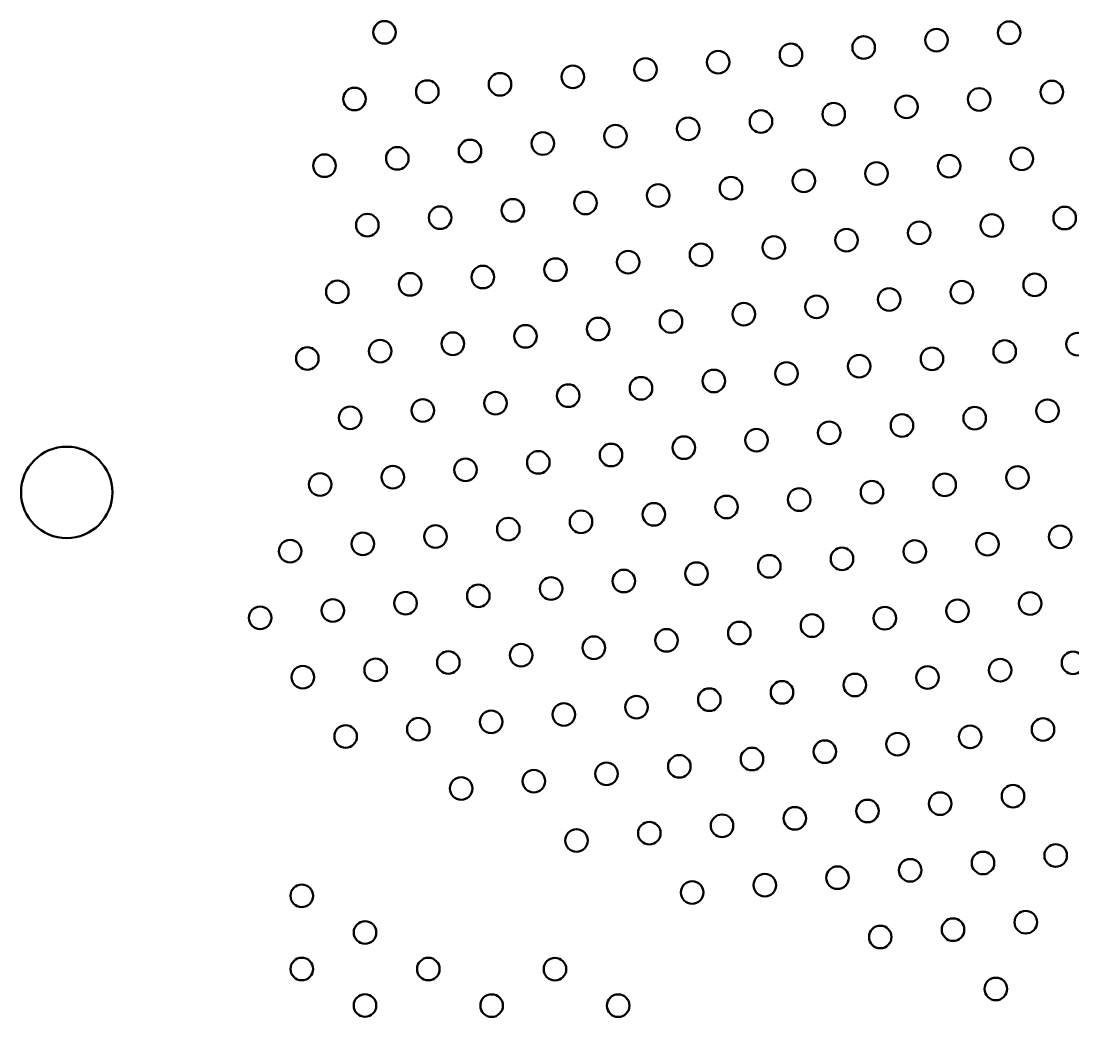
# Model space of a CAD drawing. Header units: inches. Extents: x 17.1 to 30.9, y 2 to 10.
# Drawn here: x 23.902 to 26.168, y 4.853 to 6.998 of the extents above; entities that cross this region are included whole.
import ezdxf

# ---------------------------------------------------------------- set-up
doc = ezdxf.new("R2010")
doc.units = ezdxf.units.IN
doc.header["$MEASUREMENT"] = 0
doc.layers.add('Visible', color=7, linetype='Continuous', lineweight=0)

# ---------------------------------------------------------------- blocks, each defined once
blk = doc.blocks.new('Block_2525')
at = {"layer": 'Visible', "color": 7, "lineweight": 50}
blk.add_circle((26.0012, 4.9137), 0.0243, dxfattribs=at)
blk = doc.blocks.new('Block_2526')
at = {"layer": 'Visible', "color": 7, "lineweight": 50}
blk.add_circle((25.7525, 5.0256), 0.0243, dxfattribs=at)
blk = doc.blocks.new('Block_2527')
at = {"layer": 'Visible', "color": 7, "lineweight": 50}
blk.add_circle((25.9092, 5.0414), 0.0243, dxfattribs=at)
blk = doc.blocks.new('Block_2528')
at = {"layer": 'Visible', "color": 7, "lineweight": 50}
blk.add_circle((26.0658, 5.0573), 0.0243, dxfattribs=at)
blk = doc.blocks.new('Block_2537')
at = {"layer": 'Visible', "color": 7, "lineweight": 50}
blk.add_circle((25.3471, 5.1216), 0.0243, dxfattribs=at)
blk = doc.blocks.new('Block_2538')
at = {"layer": 'Visible', "color": 7, "lineweight": 50}
blk.add_circle((25.5037, 5.1374), 0.0243, dxfattribs=at)
blk = doc.blocks.new('Block_2539')
at = {"layer": 'Visible', "color": 7, "lineweight": 50}
blk.add_circle((25.6604, 5.1533), 0.0243, dxfattribs=at)
blk = doc.blocks.new('Block_2540')
at = {"layer": 'Visible', "color": 7, "lineweight": 50}
blk.add_circle((25.8171, 5.1692), 0.0243, dxfattribs=at)
blk = doc.blocks.new('Block_2541')
at = {"layer": 'Visible', "color": 7, "lineweight": 50}
blk.add_circle((25.9738, 5.185), 0.0243, dxfattribs=at)
blk = doc.blocks.new('Block_2542')
at = {"layer": 'Visible', "color": 7, "lineweight": 50}
blk.add_circle((26.1304, 5.2009), 0.0243, dxfattribs=at)
blk = doc.blocks.new('Block_2551')
at = {"layer": 'Visible', "color": 7, "lineweight": 50}
blk.add_circle((25.0983, 5.2335), 0.0243, dxfattribs=at)
blk = doc.blocks.new('Block_2552')
at = {"layer": 'Visible', "color": 7, "lineweight": 50}
blk.add_circle((25.255, 5.2493), 0.0243, dxfattribs=at)
blk = doc.blocks.new('Block_2553')
at = {"layer": 'Visible', "color": 7, "lineweight": 50}
blk.add_circle((25.4116, 5.2652), 0.0243, dxfattribs=at)
blk = doc.blocks.new('Block_2554')
at = {"layer": 'Visible', "color": 7, "lineweight": 50}
blk.add_circle((25.5683, 5.2811), 0.0243, dxfattribs=at)
blk = doc.blocks.new('Block_2555')
at = {"layer": 'Visible', "color": 7, "lineweight": 50}
blk.add_circle((25.725, 5.2969), 0.0243, dxfattribs=at)
blk = doc.blocks.new('Block_2556')
at = {"layer": 'Visible', "color": 7, "lineweight": 50}
blk.add_circle((25.8817, 5.3128), 0.0243, dxfattribs=at)
blk = doc.blocks.new('Block_2557')
at = {"layer": 'Visible', "color": 7, "lineweight": 50}
blk.add_circle((26.0384, 5.3287), 0.0243, dxfattribs=at)
blk = doc.blocks.new('Block_2567')
at = {"layer": 'Visible', "color": 7, "lineweight": 50}
blk.add_circle((24.8495, 5.3454), 0.0243, dxfattribs=at)
blk = doc.blocks.new('Block_2568')
at = {"layer": 'Visible', "color": 7, "lineweight": 50}
blk.add_circle((25.0062, 5.3612), 0.0243, dxfattribs=at)
blk = doc.blocks.new('Block_2569')
at = {"layer": 'Visible', "color": 7, "lineweight": 50}
blk.add_circle((25.1629, 5.3771), 0.0243, dxfattribs=at)
blk = doc.blocks.new('Block_2570')
at = {"layer": 'Visible', "color": 7, "lineweight": 50}
blk.add_circle((25.3196, 5.393), 0.0243, dxfattribs=at)
blk = doc.blocks.new('Block_2571')
at = {"layer": 'Visible', "color": 7, "lineweight": 50}
blk.add_circle((25.4762, 5.4088), 0.0243, dxfattribs=at)
blk = doc.blocks.new('Block_2572')
at = {"layer": 'Visible', "color": 7, "lineweight": 50}
blk.add_circle((25.6329, 5.4247), 0.0243, dxfattribs=at)
blk = doc.blocks.new('Block_2573')
at = {"layer": 'Visible', "color": 7, "lineweight": 50}
blk.add_circle((25.7896, 5.4406), 0.0243, dxfattribs=at)
blk = doc.blocks.new('Block_2574')
at = {"layer": 'Visible', "color": 7, "lineweight": 50}
blk.add_circle((25.9463, 5.4564), 0.0243, dxfattribs=at)
blk = doc.blocks.new('Block_2575')
at = {"layer": 'Visible', "color": 7, "lineweight": 50}
blk.add_circle((26.103, 5.4723), 0.0243, dxfattribs=at)
blk = doc.blocks.new('Block_2585')
at = {"layer": 'Visible', "color": 7, "lineweight": 50}
blk.add_circle((24.6008, 5.4572), 0.0243, dxfattribs=at)
blk = doc.blocks.new('Block_2586')
at = {"layer": 'Visible', "color": 7, "lineweight": 50}
blk.add_circle((24.7575, 5.4731), 0.0243, dxfattribs=at)
blk = doc.blocks.new('Block_2587')
at = {"layer": 'Visible', "color": 7, "lineweight": 50}
blk.add_circle((24.9141, 5.489), 0.0243, dxfattribs=at)
blk = doc.blocks.new('Block_2588')
at = {"layer": 'Visible', "color": 7, "lineweight": 50}
blk.add_circle((25.0708, 5.5048), 0.0243, dxfattribs=at)
blk = doc.blocks.new('Block_2589')
at = {"layer": 'Visible', "color": 7, "lineweight": 50}
blk.add_circle((25.2275, 5.5207), 0.0243, dxfattribs=at)
blk = doc.blocks.new('Block_2590')
at = {"layer": 'Visible', "color": 7, "lineweight": 50}
blk.add_circle((25.3842, 5.5366), 0.0243, dxfattribs=at)
blk = doc.blocks.new('Block_2591')
at = {"layer": 'Visible', "color": 7, "lineweight": 50}
blk.add_circle((25.5408, 5.5524), 0.0243, dxfattribs=at)
blk = doc.blocks.new('Block_2592')
at = {"layer": 'Visible', "color": 7, "lineweight": 50}
blk.add_circle((25.6975, 5.5683), 0.0243, dxfattribs=at)
blk = doc.blocks.new('Block_2593')
at = {"layer": 'Visible', "color": 7, "lineweight": 50}
blk.add_circle((25.8542, 5.5842), 0.0243, dxfattribs=at)
blk = doc.blocks.new('Block_2594')
at = {"layer": 'Visible', "color": 7, "lineweight": 50}
blk.add_circle((26.0109, 5.6), 0.0243, dxfattribs=at)
blk = doc.blocks.new('Block_2595')
at = {"layer": 'Visible', "color": 7, "lineweight": 50}
blk.add_circle((26.1676, 5.6159), 0.0243, dxfattribs=at)
blk = doc.blocks.new('Block_2605')
at = {"layer": 'Visible', "color": 7, "lineweight": 50}
blk.add_circle((24.5087, 5.585), 0.0243, dxfattribs=at)
blk = doc.blocks.new('Block_2606')
at = {"layer": 'Visible', "color": 7, "lineweight": 50}
blk.add_circle((24.6654, 5.6009), 0.0243, dxfattribs=at)
blk = doc.blocks.new('Block_2607')
at = {"layer": 'Visible', "color": 7, "lineweight": 50}
blk.add_circle((24.822, 5.6167), 0.0243, dxfattribs=at)
blk = doc.blocks.new('Block_2608')
at = {"layer": 'Visible', "color": 7, "lineweight": 50}
blk.add_circle((24.9787, 5.6326), 0.0243, dxfattribs=at)
blk = doc.blocks.new('Block_2609')
at = {"layer": 'Visible', "color": 7, "lineweight": 50}
blk.add_circle((25.1354, 5.6485), 0.0243, dxfattribs=at)
blk = doc.blocks.new('Block_2610')
at = {"layer": 'Visible', "color": 7, "lineweight": 50}
blk.add_circle((25.2921, 5.6643), 0.0243, dxfattribs=at)
blk = doc.blocks.new('Block_2611')
at = {"layer": 'Visible', "color": 7, "lineweight": 50}
blk.add_circle((25.4488, 5.6802), 0.0243, dxfattribs=at)
blk = doc.blocks.new('Block_2612')
at = {"layer": 'Visible', "color": 7, "lineweight": 50}
blk.add_circle((25.6054, 5.6961), 0.0243, dxfattribs=at)
blk = doc.blocks.new('Block_2613')
at = {"layer": 'Visible', "color": 7, "lineweight": 50}
blk.add_circle((25.7621, 5.7119), 0.0243, dxfattribs=at)
blk = doc.blocks.new('Block_2614')
at = {"layer": 'Visible', "color": 7, "lineweight": 50}
blk.add_circle((25.9188, 5.7278), 0.0243, dxfattribs=at)
blk = doc.blocks.new('Block_2615')
at = {"layer": 'Visible', "color": 7, "lineweight": 50}
blk.add_circle((26.0755, 5.7437), 0.0243, dxfattribs=at)
blk = doc.blocks.new('Block_2626')
at = {"layer": 'Visible', "color": 7, "lineweight": 50}
blk.add_circle((24.4166, 5.7127), 0.0243, dxfattribs=at)
blk = doc.blocks.new('Block_2627')
at = {"layer": 'Visible', "color": 7, "lineweight": 50}
blk.add_circle((24.5733, 5.7286), 0.0243, dxfattribs=at)
blk = doc.blocks.new('Block_2628')
at = {"layer": 'Visible', "color": 7, "lineweight": 50}
blk.add_circle((24.73, 5.7445), 0.0243, dxfattribs=at)
blk = doc.blocks.new('Block_2629')
at = {"layer": 'Visible', "color": 7, "lineweight": 50}
blk.add_circle((24.8866, 5.7603), 0.0243, dxfattribs=at)
blk = doc.blocks.new('Block_2630')
at = {"layer": 'Visible', "color": 7, "lineweight": 50}
blk.add_circle((25.0433, 5.7762), 0.0243, dxfattribs=at)
blk = doc.blocks.new('Block_2631')
at = {"layer": 'Visible', "color": 7, "lineweight": 50}
blk.add_circle((25.2, 5.7921), 0.0243, dxfattribs=at)
blk = doc.blocks.new('Block_2632')
at = {"layer": 'Visible', "color": 7, "lineweight": 50}
blk.add_circle((25.3567, 5.808), 0.0243, dxfattribs=at)
blk = doc.blocks.new('Block_2633')
at = {"layer": 'Visible', "color": 7, "lineweight": 50}
blk.add_circle((25.5134, 5.8238), 0.0243, dxfattribs=at)
blk = doc.blocks.new('Block_2634')
at = {"layer": 'Visible', "color": 7, "lineweight": 50}
blk.add_circle((25.67, 5.8397), 0.0243, dxfattribs=at)
blk = doc.blocks.new('Block_2635')
at = {"layer": 'Visible', "color": 7, "lineweight": 50}
blk.add_circle((25.8267, 5.8556), 0.0243, dxfattribs=at)
blk = doc.blocks.new('Block_2636')
at = {"layer": 'Visible', "color": 7, "lineweight": 50}
blk.add_circle((25.9834, 5.8714), 0.0243, dxfattribs=at)
blk = doc.blocks.new('Block_2637')
at = {"layer": 'Visible', "color": 7, "lineweight": 50}
blk.add_circle((26.1401, 5.8873), 0.0243, dxfattribs=at)
blk = doc.blocks.new('Block_2648')
at = {"layer": 'Visible', "color": 7, "lineweight": 50}
blk.add_circle((24.4812, 5.8564), 0.0243, dxfattribs=at)
blk = doc.blocks.new('Block_2649')
at = {"layer": 'Visible', "color": 7, "lineweight": 50}
blk.add_circle((24.6379, 5.8722), 0.0243, dxfattribs=at)
blk = doc.blocks.new('Block_2650')
at = {"layer": 'Visible', "color": 7, "lineweight": 50}
blk.add_circle((24.7946, 5.8881), 0.0243, dxfattribs=at)
blk = doc.blocks.new('Block_2651')
at = {"layer": 'Visible', "color": 7, "lineweight": 50}
blk.add_circle((24.9512, 5.904), 0.0243, dxfattribs=at)
blk = doc.blocks.new('Block_2652')
at = {"layer": 'Visible', "color": 7, "lineweight": 50}
blk.add_circle((25.1079, 5.9198), 0.0243, dxfattribs=at)
blk = doc.blocks.new('Block_2653')
at = {"layer": 'Visible', "color": 7, "lineweight": 50}
blk.add_circle((25.2646, 5.9357), 0.0243, dxfattribs=at)
blk = doc.blocks.new('Block_2654')
at = {"layer": 'Visible', "color": 7, "lineweight": 50}
blk.add_circle((25.4213, 5.9516), 0.0243, dxfattribs=at)
blk = doc.blocks.new('Block_2655')
at = {"layer": 'Visible', "color": 7, "lineweight": 50}
blk.add_circle((25.578, 5.9674), 0.0243, dxfattribs=at)
blk = doc.blocks.new('Block_2656')
at = {"layer": 'Visible', "color": 7, "lineweight": 50}
blk.add_circle((25.7346, 5.9833), 0.0243, dxfattribs=at)
blk = doc.blocks.new('Block_2657')
at = {"layer": 'Visible', "color": 7, "lineweight": 50}
blk.add_circle((25.8913, 5.9992), 0.0243, dxfattribs=at)
blk = doc.blocks.new('Block_2658')
at = {"layer": 'Visible', "color": 7, "lineweight": 50}
blk.add_circle((26.048, 6.015), 0.0243, dxfattribs=at)
blk = doc.blocks.new('Block_2670')
at = {"layer": 'Visible', "color": 7, "lineweight": 50}
blk.add_circle((24.5458, 6), 0.0243, dxfattribs=at)
blk = doc.blocks.new('Block_2671')
at = {"layer": 'Visible', "color": 7, "lineweight": 50}
blk.add_circle((24.7025, 6.0159), 0.0243, dxfattribs=at)
blk = doc.blocks.new('Block_2672')
at = {"layer": 'Visible', "color": 7, "lineweight": 50}
blk.add_circle((24.8592, 6.0317), 0.0243, dxfattribs=at)
blk = doc.blocks.new('Block_2673')
at = {"layer": 'Visible', "color": 7, "lineweight": 50}
blk.add_circle((25.0158, 6.0476), 0.0243, dxfattribs=at)
blk = doc.blocks.new('Block_2674')
at = {"layer": 'Visible', "color": 7, "lineweight": 50}
blk.add_circle((25.1725, 6.0635), 0.0243, dxfattribs=at)
blk = doc.blocks.new('Block_2675')
at = {"layer": 'Visible', "color": 7, "lineweight": 50}
blk.add_circle((25.3292, 6.0793), 0.0243, dxfattribs=at)
blk = doc.blocks.new('Block_2676')
at = {"layer": 'Visible', "color": 7, "lineweight": 50}
blk.add_circle((25.4859, 6.0952), 0.0243, dxfattribs=at)
blk = doc.blocks.new('Block_2677')
at = {"layer": 'Visible', "color": 7, "lineweight": 50}
blk.add_circle((25.6426, 6.1111), 0.0243, dxfattribs=at)
blk = doc.blocks.new('Block_2678')
at = {"layer": 'Visible', "color": 7, "lineweight": 50}
blk.add_circle((25.7992, 6.1269), 0.0243, dxfattribs=at)
blk = doc.blocks.new('Block_2679')
at = {"layer": 'Visible', "color": 7, "lineweight": 50}
blk.add_circle((25.9559, 6.1428), 0.0243, dxfattribs=at)
blk = doc.blocks.new('Block_2680')
at = {"layer": 'Visible', "color": 7, "lineweight": 50}
blk.add_circle((26.1126, 6.1587), 0.0243, dxfattribs=at)
blk = doc.blocks.new('Block_2692')
at = {"layer": 'Visible', "color": 7, "lineweight": 50}
blk.add_circle((24.6104, 6.1436), 0.0243, dxfattribs=at)
blk = doc.blocks.new('Block_2693')
at = {"layer": 'Visible', "color": 7, "lineweight": 50}
blk.add_circle((24.7671, 6.1595), 0.0243, dxfattribs=at)
blk = doc.blocks.new('Block_2694')
at = {"layer": 'Visible', "color": 7, "lineweight": 50}
blk.add_circle((24.9238, 6.1753), 0.0243, dxfattribs=at)
blk = doc.blocks.new('Block_2695')
at = {"layer": 'Visible', "color": 7, "lineweight": 50}
blk.add_circle((25.0804, 6.1912), 0.0243, dxfattribs=at)
blk = doc.blocks.new('Block_2696')
at = {"layer": 'Visible', "color": 7, "lineweight": 50}
blk.add_circle((25.2371, 6.2071), 0.0243, dxfattribs=at)
blk = doc.blocks.new('Block_2697')
at = {"layer": 'Visible', "color": 7, "lineweight": 50}
blk.add_circle((25.3938, 6.2229), 0.0243, dxfattribs=at)
blk = doc.blocks.new('Block_2698')
at = {"layer": 'Visible', "color": 7, "lineweight": 50}
blk.add_circle((25.5505, 6.2388), 0.0243, dxfattribs=at)
blk = doc.blocks.new('Block_2699')
at = {"layer": 'Visible', "color": 7, "lineweight": 50}
blk.add_circle((25.7072, 6.2547), 0.0243, dxfattribs=at)
blk = doc.blocks.new('Block_2700')
at = {"layer": 'Visible', "color": 7, "lineweight": 50}
blk.add_circle((25.8638, 6.2705), 0.0243, dxfattribs=at)
blk = doc.blocks.new('Block_2701')
at = {"layer": 'Visible', "color": 7, "lineweight": 50}
blk.add_circle((26.0205, 6.2864), 0.0243, dxfattribs=at)
blk = doc.blocks.new('Block_2702')
at = {"layer": 'Visible', "color": 7, "lineweight": 50}
blk.add_circle((26.1772, 6.3023), 0.0243, dxfattribs=at)
blk = doc.blocks.new('Block_2714')
at = {"layer": 'Visible', "color": 7, "lineweight": 50}
blk.add_circle((24.5183, 6.2714), 0.0243, dxfattribs=at)
blk = doc.blocks.new('Block_2715')
at = {"layer": 'Visible', "color": 7, "lineweight": 50}
blk.add_circle((24.675, 6.2872), 0.0243, dxfattribs=at)
blk = doc.blocks.new('Block_2716')
at = {"layer": 'Visible', "color": 7, "lineweight": 50}
blk.add_circle((24.8317, 6.3031), 0.0243, dxfattribs=at)
blk = doc.blocks.new('Block_2717')
at = {"layer": 'Visible', "color": 7, "lineweight": 50}
blk.add_circle((24.9884, 6.319), 0.0243, dxfattribs=at)
blk = doc.blocks.new('Block_2718')
at = {"layer": 'Visible', "color": 7, "lineweight": 50}
blk.add_circle((25.145, 6.3348), 0.0243, dxfattribs=at)
blk = doc.blocks.new('Block_2719')
at = {"layer": 'Visible', "color": 7, "lineweight": 50}
blk.add_circle((25.3017, 6.3507), 0.0243, dxfattribs=at)
blk = doc.blocks.new('Block_2720')
at = {"layer": 'Visible', "color": 7, "lineweight": 50}
blk.add_circle((25.4584, 6.3666), 0.0243, dxfattribs=at)
blk = doc.blocks.new('Block_2721')
at = {"layer": 'Visible', "color": 7, "lineweight": 50}
blk.add_circle((25.6151, 6.3824), 0.0243, dxfattribs=at)
blk = doc.blocks.new('Block_2722')
at = {"layer": 'Visible', "color": 7, "lineweight": 50}
blk.add_circle((25.7718, 6.3983), 0.0243, dxfattribs=at)
blk = doc.blocks.new('Block_2723')
at = {"layer": 'Visible', "color": 7, "lineweight": 50}
blk.add_circle((25.9284, 6.4142), 0.0243, dxfattribs=at)
blk = doc.blocks.new('Block_2724')
at = {"layer": 'Visible', "color": 7, "lineweight": 50}
blk.add_circle((26.0851, 6.43), 0.0243, dxfattribs=at)
blk = doc.blocks.new('Block_2737')
at = {"layer": 'Visible', "color": 7, "lineweight": 50}
blk.add_circle((24.5829, 6.415), 0.0243, dxfattribs=at)
blk = doc.blocks.new('Block_2738')
at = {"layer": 'Visible', "color": 7, "lineweight": 50}
blk.add_circle((24.7396, 6.4309), 0.0243, dxfattribs=at)
blk = doc.blocks.new('Block_2739')
at = {"layer": 'Visible', "color": 7, "lineweight": 50}
blk.add_circle((24.8963, 6.4467), 0.0243, dxfattribs=at)
blk = doc.blocks.new('Block_2740')
at = {"layer": 'Visible', "color": 7, "lineweight": 50}
blk.add_circle((25.053, 6.4626), 0.0243, dxfattribs=at)
blk = doc.blocks.new('Block_2741')
at = {"layer": 'Visible', "color": 7, "lineweight": 50}
blk.add_circle((25.2096, 6.4785), 0.0243, dxfattribs=at)
blk = doc.blocks.new('Block_2742')
at = {"layer": 'Visible', "color": 7, "lineweight": 50}
blk.add_circle((25.3663, 6.4943), 0.0243, dxfattribs=at)
blk = doc.blocks.new('Block_2743')
at = {"layer": 'Visible', "color": 7, "lineweight": 50}
blk.add_circle((25.523, 6.5102), 0.0243, dxfattribs=at)
blk = doc.blocks.new('Block_2744')
at = {"layer": 'Visible', "color": 7, "lineweight": 50}
blk.add_circle((25.6797, 6.5261), 0.0243, dxfattribs=at)
blk = doc.blocks.new('Block_2745')
at = {"layer": 'Visible', "color": 7, "lineweight": 50}
blk.add_circle((25.8364, 6.5419), 0.0243, dxfattribs=at)
blk = doc.blocks.new('Block_2746')
at = {"layer": 'Visible', "color": 7, "lineweight": 50}
blk.add_circle((25.993, 6.5578), 0.0243, dxfattribs=at)
blk = doc.blocks.new('Block_2747')
at = {"layer": 'Visible', "color": 7, "lineweight": 50}
blk.add_circle((26.1497, 6.5737), 0.0243, dxfattribs=at)
blk = doc.blocks.new('Block_2760')
at = {"layer": 'Visible', "color": 7, "lineweight": 50}
blk.add_circle((24.6475, 6.5586), 0.0243, dxfattribs=at)
blk = doc.blocks.new('Block_2761')
at = {"layer": 'Visible', "color": 7, "lineweight": 50}
blk.add_circle((24.8042, 6.5745), 0.0243, dxfattribs=at)
blk = doc.blocks.new('Block_2762')
at = {"layer": 'Visible', "color": 7, "lineweight": 50}
blk.add_circle((24.9609, 6.5903), 0.0243, dxfattribs=at)
blk = doc.blocks.new('Block_2763')
at = {"layer": 'Visible', "color": 7, "lineweight": 50}
blk.add_circle((25.1176, 6.6062), 0.0243, dxfattribs=at)
blk = doc.blocks.new('Block_2764')
at = {"layer": 'Visible', "color": 7, "lineweight": 50}
blk.add_circle((25.2742, 6.6221), 0.0243, dxfattribs=at)
blk = doc.blocks.new('Block_2765')
at = {"layer": 'Visible', "color": 7, "lineweight": 50}
blk.add_circle((25.4309, 6.6379), 0.0243, dxfattribs=at)
blk = doc.blocks.new('Block_2766')
at = {"layer": 'Visible', "color": 7, "lineweight": 50}
blk.add_circle((25.5876, 6.6538), 0.0243, dxfattribs=at)
blk = doc.blocks.new('Block_2767')
at = {"layer": 'Visible', "color": 7, "lineweight": 50}
blk.add_circle((25.7443, 6.6697), 0.0243, dxfattribs=at)
blk = doc.blocks.new('Block_2768')
at = {"layer": 'Visible', "color": 7, "lineweight": 50}
blk.add_circle((25.901, 6.6855), 0.0243, dxfattribs=at)
blk = doc.blocks.new('Block_2769')
at = {"layer": 'Visible', "color": 7, "lineweight": 50}
blk.add_circle((26.0576, 6.7014), 0.0243, dxfattribs=at)
blk = doc.blocks.new('Block_2783')
at = {"layer": 'Visible', "color": 7, "lineweight": 50}
blk.add_circle((24.5554, 6.6864), 0.0243, dxfattribs=at)
blk = doc.blocks.new('Block_2784')
at = {"layer": 'Visible', "color": 7, "lineweight": 50}
blk.add_circle((24.7121, 6.7022), 0.0243, dxfattribs=at)
blk = doc.blocks.new('Block_2785')
at = {"layer": 'Visible', "color": 7, "lineweight": 50}
blk.add_circle((24.8688, 6.7181), 0.0243, dxfattribs=at)
blk = doc.blocks.new('Block_2786')
at = {"layer": 'Visible', "color": 7, "lineweight": 50}
blk.add_circle((25.0255, 6.734), 0.0243, dxfattribs=at)
blk = doc.blocks.new('Block_2787')
at = {"layer": 'Visible', "color": 7, "lineweight": 50}
blk.add_circle((25.1822, 6.7498), 0.0243, dxfattribs=at)
blk = doc.blocks.new('Block_2788')
at = {"layer": 'Visible', "color": 7, "lineweight": 50}
blk.add_circle((25.3388, 6.7657), 0.0243, dxfattribs=at)
blk = doc.blocks.new('Block_2789')
at = {"layer": 'Visible', "color": 7, "lineweight": 50}
blk.add_circle((25.4955, 6.7816), 0.0243, dxfattribs=at)
blk = doc.blocks.new('Block_2790')
at = {"layer": 'Visible', "color": 7, "lineweight": 50}
blk.add_circle((25.6522, 6.7974), 0.0243, dxfattribs=at)
blk = doc.blocks.new('Block_2791')
at = {"layer": 'Visible', "color": 7, "lineweight": 50}
blk.add_circle((25.8089, 6.8133), 0.0243, dxfattribs=at)
blk = doc.blocks.new('Block_2792')
at = {"layer": 'Visible', "color": 7, "lineweight": 50}
blk.add_circle((25.9656, 6.8292), 0.0243, dxfattribs=at)
blk = doc.blocks.new('Block_2793')
at = {"layer": 'Visible', "color": 7, "lineweight": 50}
blk.add_circle((26.1222, 6.845), 0.0243, dxfattribs=at)
blk = doc.blocks.new('Block_2802')
at = {"layer": 'Visible', "color": 7, "lineweight": 50}
blk.add_circle((24.62, 6.83), 0.0243, dxfattribs=at)
blk = doc.blocks.new('Block_2803')
at = {"layer": 'Visible', "color": 7, "lineweight": 50}
blk.add_circle((24.7767, 6.8459), 0.0243, dxfattribs=at)
blk = doc.blocks.new('Block_2804')
at = {"layer": 'Visible', "color": 7, "lineweight": 50}
blk.add_circle((24.9334, 6.8617), 0.0243, dxfattribs=at)
blk = doc.blocks.new('Block_2805')
at = {"layer": 'Visible', "color": 7, "lineweight": 50}
blk.add_circle((25.0901, 6.8776), 0.0243, dxfattribs=at)
blk = doc.blocks.new('Block_2806')
at = {"layer": 'Visible', "color": 7, "lineweight": 50}
blk.add_circle((25.2468, 6.8935), 0.0243, dxfattribs=at)
blk = doc.blocks.new('Block_2807')
at = {"layer": 'Visible', "color": 7, "lineweight": 50}
blk.add_circle((25.4034, 6.9093), 0.0243, dxfattribs=at)
blk = doc.blocks.new('Block_2808')
at = {"layer": 'Visible', "color": 7, "lineweight": 50}
blk.add_circle((25.5601, 6.9252), 0.0243, dxfattribs=at)
blk = doc.blocks.new('Block_2809')
at = {"layer": 'Visible', "color": 7, "lineweight": 50}
blk.add_circle((25.7168, 6.9411), 0.0243, dxfattribs=at)
blk = doc.blocks.new('Block_2810')
at = {"layer": 'Visible', "color": 7, "lineweight": 50}
blk.add_circle((25.8735, 6.9569), 0.0243, dxfattribs=at)
blk = doc.blocks.new('Block_2811')
at = {"layer": 'Visible', "color": 7, "lineweight": 50}
blk.add_circle((26.0301, 6.9728), 0.0243, dxfattribs=at)
blk = doc.blocks.new('Block_2812')
at = {"layer": 'Visible', "color": 7, "lineweight": 50}
blk.add_circle((24.6846, 6.9736), 0.0243, dxfattribs=at)
blk = doc.blocks.new('Block_2849')
at = {"layer": 'Visible', "color": 7, "lineweight": 50}
blk.add_circle((24.5062, 4.9567), 0.0243, dxfattribs=at)
blk = doc.blocks.new('Block_2850')
at = {"layer": 'Visible', "color": 7, "lineweight": 50}
blk.add_circle((24.5062, 5.1142), 0.0243, dxfattribs=at)
blk = doc.blocks.new('Block_2855')
at = {"layer": 'Visible', "color": 7, "lineweight": 50}
blk.add_circle((24.6425, 4.8779), 0.0243, dxfattribs=at)
blk = doc.blocks.new('Block_2856')
at = {"layer": 'Visible', "color": 7, "lineweight": 50}
blk.add_circle((24.6426, 5.0354), 0.0243, dxfattribs=at)
blk = doc.blocks.new('Block_2866')
at = {"layer": 'Visible', "color": 7, "lineweight": 50}
blk.add_circle((24.7789, 4.9566), 0.0243, dxfattribs=at)
blk = doc.blocks.new('Block_2880')
at = {"layer": 'Visible', "color": 7, "lineweight": 50}
blk.add_circle((24.9153, 4.8778), 0.0243, dxfattribs=at)
blk = doc.blocks.new('Block_2899')
at = {"layer": 'Visible', "color": 7, "lineweight": 50}
blk.add_circle((25.0517, 4.9565), 0.0243, dxfattribs=at)
blk = doc.blocks.new('Block_2918')
at = {"layer": 'Visible', "color": 7, "lineweight": 50}
blk.add_circle((25.1881, 4.8777), 0.0243, dxfattribs=at)
blk = doc.blocks.new('Block_3146')
at = {"layer": 'Visible', "color": 7, "lineweight": 50}
blk.add_circle((24, 5.9829), 0.0984, dxfattribs=at)

msp = doc.modelspace()

# ---------------------------------------------------------------- block references
at = {"layer": 'Visible'}
for name in ['Block_2812', 'Block_2810', 'Block_2811', 'Block_2809', 'Block_2808', 'Block_2806', 'Block_2807', 'Block_2805', 'Block_2803', 'Block_2804', 'Block_2793', 'Block_2802', 'Block_2792', 'Block_2790', 'Block_2791', 'Block_2789', 'Block_2788', 'Block_2786', 'Block_2787', 'Block_2785', 'Block_2783', 'Block_2784', 'Block_2768', 'Block_2769', 'Block_2767', 'Block_2765', 'Block_2766', 'Block_2764', 'Block_2763', 'Block_2761', 'Block_2762', 'Block_2747', 'Block_2760', 'Block_2746', 'Block_2744', 'Block_2745', 'Block_2743', 'Block_2742', 'Block_2740', 'Block_2741', 'Block_2739', 'Block_2737', 'Block_2738', 'Block_2723', 'Block_2724', 'Block_2722', 'Block_2720', 'Block_2721', 'Block_2719', 'Block_2718', 'Block_2716', 'Block_2717', 'Block_2702', 'Block_2715', 'Block_2701', 'Block_2714', 'Block_2699', 'Block_2700', 'Block_2698', 'Block_2697', 'Block_2695', 'Block_2696', 'Block_2694', 'Block_2692', 'Block_2693', 'Block_2679', 'Block_2680', 'Block_2678', 'Block_2676', 'Block_2677', 'Block_2675', 'Block_3146', 'Block_2674', 'Block_2672', 'Block_2673', 'Block_2671', 'Block_2658', 'Block_2670', 'Block_2656', 'Block_2657', 'Block_2655', 'Block_2653', 'Block_2654', 'Block_2652', 'Block_2651', 'Block_2649', 'Block_2650', 'Block_2636', 'Block_2637', 'Block_2648', 'Block_2635', 'Block_2633', 'Block_2634', 'Block_2632', 'Block_2631', 'Block_2629', 'Block_2630', 'Block_2628', 'Block_2615', 'Block_2626', 'Block_2627', 'Block_2613', 'Block_2614', 'Block_2612', 'Block_2610', 'Block_2611', 'Block_2609', 'Block_2608', 'Block_2606', 'Block_2607', 'Block_2594', 'Block_2595', 'Block_2605', 'Block_2593', 'Block_2591', 'Block_2592', 'Block_2590', 'Block_2588', 'Block_2589', 'Block_2587', 'Block_2586', 'Block_2575', 'Block_2585', 'Block_2573', 'Block_2574', 'Block_2572', 'Block_2570', 'Block_2571', 'Block_2569', 'Block_2568', 'Block_2567', 'Block_2557', 'Block_2556', 'Block_2554', 'Block_2555', 'Block_2553', 'Block_2551', 'Block_2552', 'Block_2542', 'Block_2540', 'Block_2541', 'Block_2539', 'Block_2537', 'Block_2538', 'Block_2850', 'Block_2528', 'Block_2856', 'Block_2527', 'Block_2526', 'Block_2849', 'Block_2866', 'Block_2899', 'Block_2525', 'Block_2855', 'Block_2880', 'Block_2918']:
    msp.add_blockref(name, (0, 0), dxfattribs=at)

doc.saveas('drawing.dxf')
